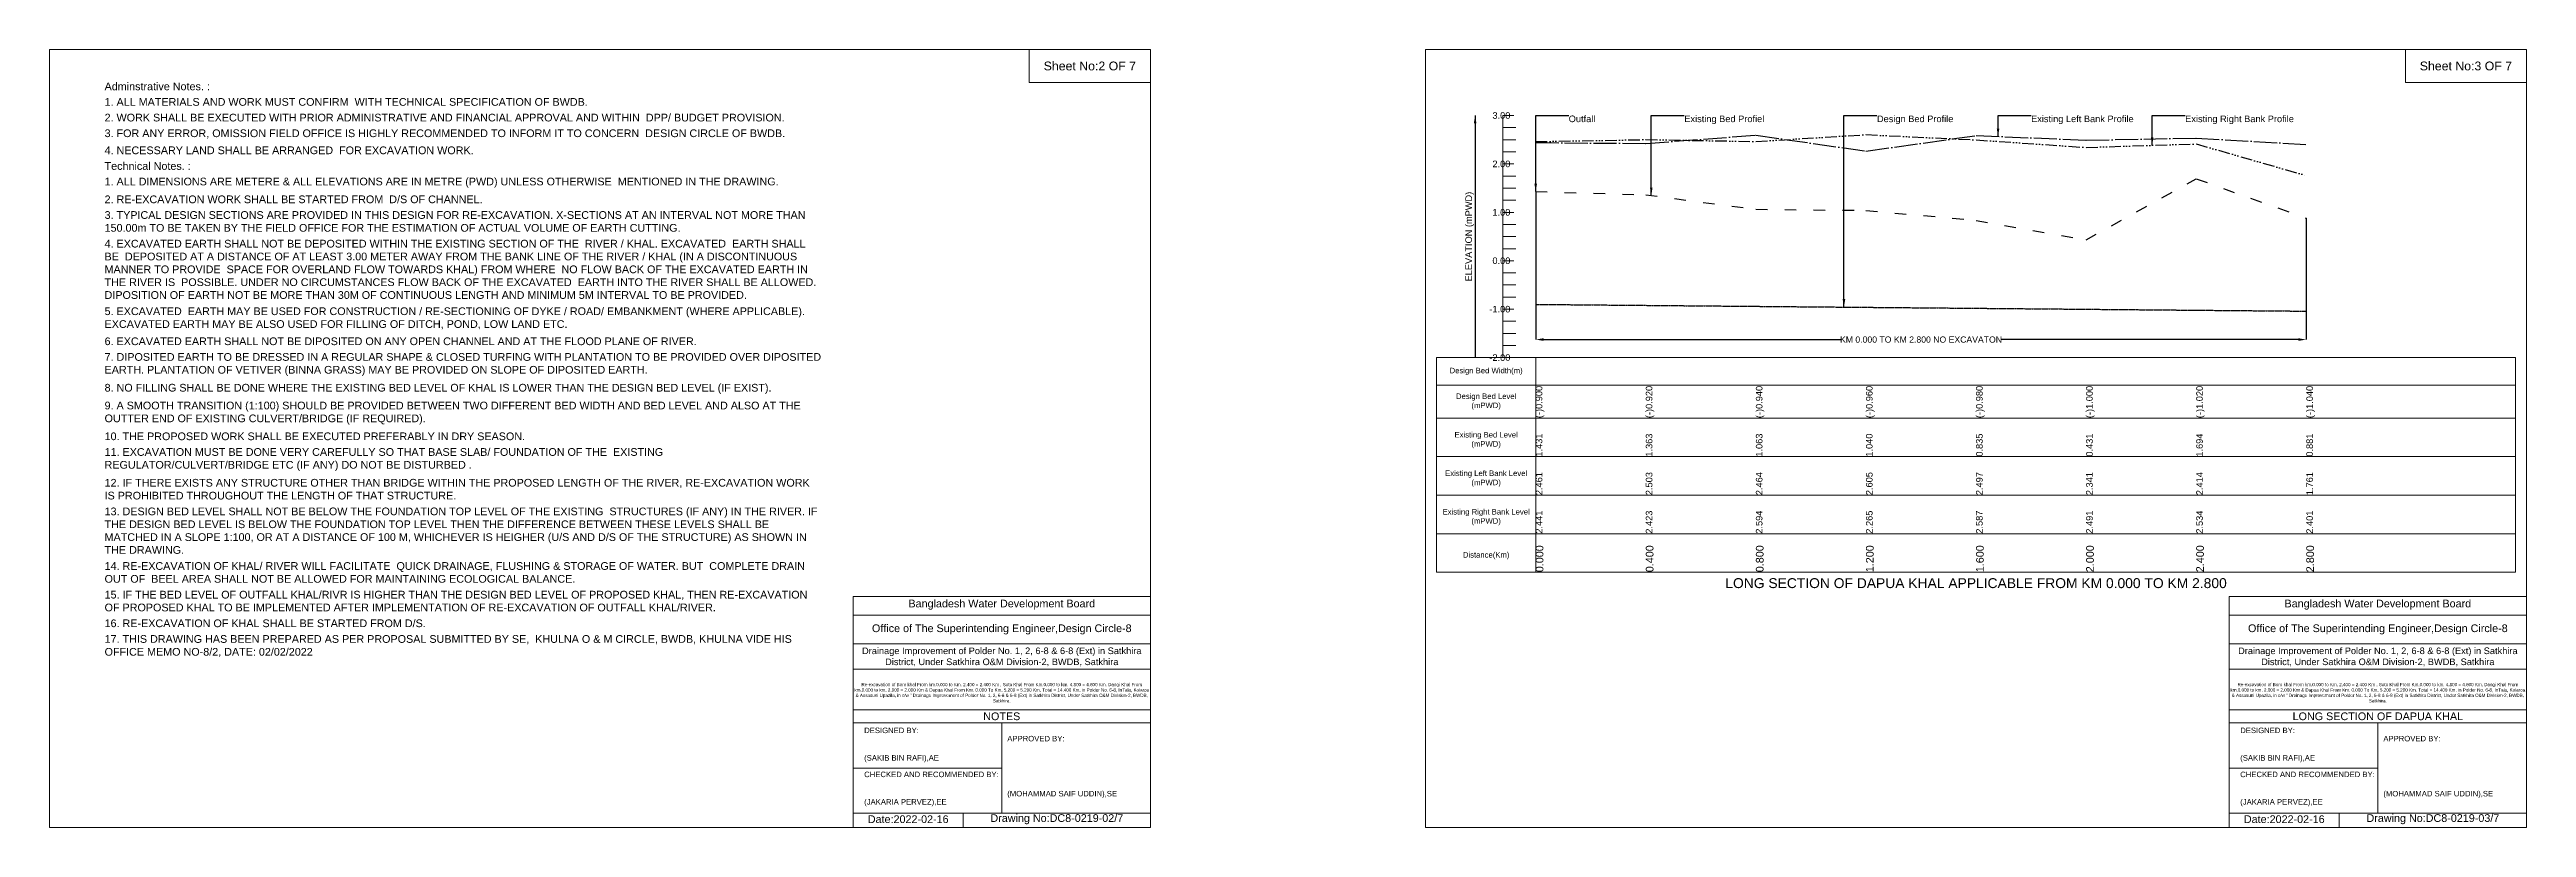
# Model space of a CAD drawing. Header units: inches. Extents: x 91000 to 408000, y -5656 to 0.
# Drawn here: x 350000 to 368000, y -5656 to 0 of the extents above; entities that cross this region are included whole.
import ezdxf

# ---------------------------------------------------------------- set-up
doc = ezdxf.new("R2010")
doc.units = ezdxf.units.IN
doc.header["$LTSCALE"] = 7
doc.header["$MEASUREMENT"] = 0
for name, pattern in [('ACAD_ISO03W100', [30, 12, -18]), ('ACAD_ISO04W100', [30, 24, -3, 0, -3]), ('ACAD_ISO14W100', [24, 12, -3, 0, -3, 0, -3, 0, -3]), ('CENTER', [2, 1.25, -0.25, 0.25, -0.25])]:
    doc.linetypes.add(name, pattern=pattern)
for name, color, linetype, lineweight in [('Cross Section Labels', 7, 'Continuous', 9), ('Design Bed Level Long Section', 7, 'CENTER', 25), ('Existing Bed Level for Long Section', 7, 'ACAD_ISO03W100', 25), ('Existing Left Bank of Long section', 7, 'ACAD_ISO04W100', 25), ('Existing Right Bank of Long Section', 7, 'ACAD_ISO14W100', 25), ('Long Section Border', 7, 'Continuous', 9), ('Long Section Labels', 7, 'Continuous', 9), ('Vscale for Long Section', 7, 'Continuous', 9)]:
    doc.layers.add(name, color=color, linetype=linetype, lineweight=lineweight)
doc.styles.get("Standard").update_dxf_attribs({"font": 'arial.ttf'})
doc.dimstyles.get("Standard").update_dxf_attribs({"dimtxt": 45, "dimasz": 58, "dimexe": 0.18, "dimexo": 0.0625, "dimgap": 0.09, "dimtad": 0, "dimtih": 1, "dimtoh": 1, "dimdec": 4, "dimzin": 0, "dimdsep": 46, "dimtxsty": 'Standard', "dimcen": 0.09, "dimadec": 0, "dimazin": 0, "dimtfac": 1, "dimtdec": 4, "dimtofl": 0, "dimtmove": 0, "dimatfit": 3, "dimfxl": 1, "dimtolj": 1, "dimtzin": 0, "dimarcsym": 0})

# ---------------------------------------------------------------- blocks, each defined once
blk = doc.blocks.new('*D4')
at = {"layer": 'Cross Section Labels', "color": 0, "lineweight": -2, "transparency": 16777216}
for p, q in [((360800, -1032), (360800, -2109)), ((366400, -1226), (366400, -2109)), ((360858, -2109), (363016, -2109)), ((366342, -2109), (364184, -2109))]:
    blk.add_line(p, q, dxfattribs=at)
at = {"layer": 'Cross Section Labels', "color": 0, "transparency": 16777216}
for points in [[(360858, -2099), (360858, -2118), (360800, -2109)], [(366342, -2099), (366342, -2118), (366400, -2109)]]:
    blk.add_solid(points, dxfattribs=at)
at = {"layer": 'Defpoints', "color": 0, "transparency": 16777216}
for p in [(360800, -1032), (366400, -1226), (366400, -2109)]:
    blk.add_point(p, dxfattribs=at)
at = {"layer": 'Cross Section Labels', "color": 0, "transparency": 16777216, "insert": (363600, -2109), "char_height": 45, "attachment_point": 5}
blk.add_mtext('\\A1;KM 0.000 TO KM 2.800 NO EXCAVATON', dxfattribs=at)

msp = doc.modelspace()

# ---------------------------------------------------------------- linework, layer by layer
at = {"layer": 'Cross Section Labels'}
for points in [[(350000, 0), (358000, 0), (358000, -5656), (350000, -5656)], [(357120, 0), (358000, 0), (358000, -240), (357120, -240)], [(360000, 0), (368000, 0), (368000, -5656), (360000, -5656)], [(367120, 0), (368000, 0), (368000, -240), (367120, -240)]]:
    msp.add_lwpolyline(points, close=True, dxfattribs=at)
for points in [[(355840, -5656), (355840, -3976), (358000, -3976)], [(355840, -4112), (358000, -4112)], [(365840, -5656), (365840, -3976), (368000, -3976)], [(365840, -4112), (368000, -4112)], [(355840, -4320), (358000, -4320)], [(365840, -4320), (368000, -4320)], [(355840, -4504), (358000, -4504)], [(365840, -4504), (368000, -4504)], [(355840, -4800), (358000, -4800)], [(365840, -4800), (368000, -4800)], [(355840, -4896), (358000, -4896)], [(356920, -4896), (356920, -5552)], [(365840, -4896), (368000, -4896)], [(366920, -4896), (366920, -5552)], [(355840, -5224), (356920, -5224)], [(365840, -5224), (366920, -5224)], [(355840, -5552), (358000, -5552)], [(356640, -5552), (356640, -5656)], [(365840, -5552), (368000, -5552)], [(366640, -5552), (366640, -5656)]]:
    msp.add_lwpolyline(points, dxfattribs=at)
at = {"layer": 'Design Bed Level Long Section'}
msp.add_lwpolyline([(360800, -1852.8), (361600, -1859.84), (362400, -1866.88), (363200, -1873.92), (364000, -1880.96), (364800, -1888), (365600, -1895.04), (366400, -1902.08)], dxfattribs=at)
at = {"layer": 'Existing Bed Level for Long Section'}
msp.add_lwpolyline([(360800, -1032.288), (361600, -1056.224), (362400, -1161.824), (363200, -1169.92), (364000, -1242.08), (364800, -1384.288), (365600, -939.712), (366400, -1225.888)], dxfattribs=at)
at = {"layer": 'Existing Left Bank of Long section'}
msp.add_lwpolyline([(360800, -676.768), (361600, -683.104), (362400, -622.912), (363200, -738.72), (364000, -625.376), (364800, -659.168), (365600, -644.032), (366400, -690.848)], dxfattribs=at)
at = {"layer": 'Existing Right Bank of Long Section'}
msp.add_lwpolyline([(360800, -669.728), (361600, -654.944), (362400, -668.672), (363200, -619.04), (364000, -657.056), (364800, -711.968), (365600, -686.272), (366400, -916.128)], dxfattribs=at)
at = {"layer": 'Long Section Border'}
msp.add_lwpolyline([(360080, -2240), (367920, -2240), (367920, -3800), (360080, -3800)], close=True, dxfattribs=at)
for points in [[(360800, -2240), (360800, -3800)], [(360080, -2440), (367920, -2440)], [(360080, -2680), (367920, -2680)], [(360080, -2960), (367920, -2960)], [(360080, -3240), (367920, -3240)], [(360080, -3520), (367920, -3520)]]:
    msp.add_lwpolyline(points, dxfattribs=at)
at = {"layer": 'Vscale for Long Section'}
for points in [[(360560, -2240), (360560, -1888), (360560, -1536), (360560, -1184), (360560, -832), (360560, -480)], [(360560, -480), (360640, -480)], [(360560, -568), (360656, -568)], [(360560, -656), (360656, -656)], [(360560, -744), (360656, -744)], [(360560, -832), (360640, -832)], [(360560, -920), (360656, -920)], [(360560, -1008), (360656, -1008)], [(360560, -1096), (360656, -1096)], [(360560, -1184), (360640, -1184)], [(360560, -1272), (360656, -1272)], [(360560, -1360), (360656, -1360)], [(360560, -1448), (360656, -1448)], [(360560, -1536), (360640, -1536)], [(360560, -1624), (360656, -1624)], [(360560, -1712), (360656, -1712)], [(360560, -1800), (360656, -1800)], [(360560, -1888), (360640, -1888)], [(360560, -1976), (360656, -1976)], [(360560, -2064), (360656, -2064)], [(360560, -2152), (360656, -2152)], [(360560, -2240), (360640, -2240)]]:
    msp.add_lwpolyline(points, dxfattribs=at)

# ---------------------------------------------------------------- texts
at = {"layer": 'Cross Section Labels', "attachment_point": 5}
for s, insert, char_height in [('Sheet No:2 OF 7', (357560, -120), 64), ('Sheet No:3 OF 7', (367560, -120), 64), ('Bangladesh Water Development Board', (356920, -4036), 56), ('Bangladesh Water Development Board', (366920, -4036), 56), ('Office of The Superintending Engineer,Design Circle-8', (356920, -4216), 56), ('Office of The Superintending Engineer,Design Circle-8', (366920, -4216), 56)]:
    msp.add_mtext(s, dxfattribs=dict(at, insert=insert, char_height=char_height))
at = {"layer": 'Cross Section Labels'}
for s, insert, char_height, width, attachment_point in [('Adminstrative Notes. :', (350400, -240), 56, 5200, 1), ('1. ALL MATERIALS AND WORK MUST CONFIRM  WITH TECHNICAL SPECIFICATION OF BWDB.', (350400, -352.91678), 56, 5200, 1), ('2. WORK SHALL BE EXECUTED WITH PRIOR ADMINISTRATIVE AND FINANCIAL APPROVAL AND WITHIN  DPP/ BUDGET PROVISION.', (350400, -466.86494), 56, 5200, 1), ('4. NECESSARY LAND SHALL BE ARRANGED  FOR EXCAVATION WORK. ', (350400, -704.88404), 56, 5200, 1), ('3. FOR ANY ERROR, OMISSION FIELD OFFICE IS HIGHLY RECOMMENDED TO INFORM IT TO CONCERN  DESIGN CIRCLE OF BWDB.', (350400, -580.8131), 56, 5200, 1), ('Technical Notes. :', (350400, -818.8322), 56, 5200, 1), ('2. RE-EXCAVATION WORK SHALL BE STARTED FROM  D/S OF CHANNEL.', (350400, -1061.206), 56, 5200, 1), ('1. ALL DIMENSIONS ARE METERE & ALL ELEVATIONS ARE IN METRE (PWD) UNLESS OTHERWISE  MENTIONED IN THE DRAWING.', (350400, -931.74898), 56, 5200, 1), ('3. TYPICAL DESIGN SECTIONS ARE PROVIDED IN THIS DESIGN FOR RE-EXCAVATION. X-SECTIONS AT AN INTERVAL NOT MORE THAN 150.00m TO BE TAKEN BY THE FIELD OFFICE FOR THE ESTIMATION OF ACTUAL VOLUME OF EARTH CUTTING.', (350400, -1175.15416), 56, 5200, 1), ('4. EXCAVATED EARTH SHALL NOT BE DEPOSITED WITHIN THE EXISTING SECTION OF THE  RIVER / KHAL. EXCAVATED  EARTH SHALL BE  DEPOSITED AT A DISTANCE OF AT LEAST 3.00 METER AWAY FROM THE BANK LINE OF THE RIVER / KHAL (IN A DISCONTINUOUS  MANNER TO PROVIDE  SPACE FOR OVERLAND FLOW TOWARDS KHAL) FROM WHERE  NO FLOW BACK OF THE EXCAVATED EARTH IN THE RIVER IS  POSSIBLE. UNDER NO CIRCUMSTANCES FLOW BACK OF THE EXCAVATED  EARTH INTO THE RIVER SHALL BE ALLOWED. DIPOSITION OF EARTH NOT BE MORE THAN 30M OF CONTINUOUS LENGTH AND MINIMUM 5M INTERVAL TO BE PROVIDED.', (350400, -1383.42883), 56, 5200, 1), ('5. EXCAVATED  EARTH MAY BE USED FOR CONSTRUCTION / RE-SECTIONING OF DYKE / ROAD/ EMBANKMENT (WHERE APPLICABLE). EXCAVATED EARTH MAY BE ALSO USED FOR FILLING OF DITCH, POND, LOW LAND ETC.', (350400, -1874.72124), 56, 5200, 1), ('6. EXCAVATED EARTH SHALL NOT BE DIPOSITED ON ANY OPEN CHANNEL AND AT THE FLOOD PLANE OF RIVER.', (350400, -2093.11869), 56, 5200, 1), ('7. DIPOSITED EARTH TO BE DRESSED IN A REGULAR SHAPE & CLOSED TURFING WITH PLANTATION TO BE PROVIDED OVER DIPOSITED EARTH. PLANTATION OF VETIVER (BINNA GRASS) MAY BE PROVIDED ON SLOPE OF DIPOSITED EARTH.^J', (350400, -2207.06685), 56, 5200, 1), ('8. NO FILLING SHALL BE DONE WHERE THE EXISTING BED LEVEL OF KHAL IS LOWER THAN THE DESIGN BED LEVEL (IF EXIST).', (350400, -2430.85039), 56, 5200, 1), ('9. A SMOOTH TRANSITION (1:100) SHOULD BE PROVIDED BETWEEN TWO DIFFERENT BED WIDTH AND BED LEVEL AND ALSO AT THE OUTTER END OF EXISTING CULVERT/BRIDGE (IF REQUIRED).', (350400, -2560.30741), 56, 5200, 1), ('10. THE PROPOSED WORK SHALL BE EXECUTED PREFERABLY IN DRY SEASON.', (350400, -2784.09095), 56, 5200, 1), ('11. EXCAVATION MUST BE DONE VERY CAREFULLY SO THAT BASE SLAB/ FOUNDATION OF THE  EXISTING REGULATOR/CULVERT/BRIDGE ETC (IF ANY) DO NOT BE DISTURBED .^J', (350400, -2898.03911), 56, 5200, 1), ('12. IF THERE EXISTS ANY STRUCTURE OTHER THAN BRIDGE WITHIN THE PROPOSED LENGTH OF THE RIVER, RE-EXCAVATION WORK IS PROHIBITED THROUGHOUT THE LENGTH OF THAT STRUCTURE.', (350400, -3121.82265), 56, 5200, 1), ('13. DESIGN BED LEVEL SHALL NOT BE BELOW THE FOUNDATION TOP LEVEL OF THE EXISTING  STRUCTURES (IF ANY) IN THE RIVER. IF THE DESIGN BED LEVEL IS BELOW THE FOUNDATION TOP LEVEL THEN THE DIFFERENCE BETWEEN THESE LEVELS SHALL BE MATCHED IN A SLOPE 1:100, OR AT A DISTANCE OF 100 M, WHICHEVER IS HEIGHER (U/S AND D/S OF THE STRUCTURE) AS SHOWN IN THE DRAWING.', (350400, -3330.09732), 56, 5200, 1), ('14. RE-EXCAVATION OF KHAL/ RIVER WILL FACILITATE  QUICK DRAINAGE, FLUSHING & STORAGE OF WATER. BUT  COMPLETE DRAIN OUT OF  BEEL AREA SHALL NOT BE ALLOWED FOR MAINTAINING ECOLOGICAL BALANCE.', (350400, -3726.98681), 56, 5200, 1), ('15. IF THE BED LEVEL OF OUTFALL KHAL/RIVR IS HIGHER THAN THE DESIGN BED LEVEL OF PROPOSED KHAL, THEN RE-EXCAVATION OF PROPOSED KHAL TO BE IMPLEMENTED AFTER IMPLEMENTATION OF RE-EXCAVATION OF OUTFALL KHAL/RIVER.', (350400, -3935.26148), 56, 5200, 1), ('17. THIS DRAWING HAS BEEN PREPARED AS PER PROPOSAL SUBMITTED BY SE,  KHULNA O & M CIRCLE, BWDB, KHULNA VIDE HIS OFFICE MEMO NO-8/2, DATE: 02/02/2022 ', (350400, -4257.48431), 56, 5200, 1), ('16. RE-EXCAVATION OF KHAL SHALL BE STARTED FROM D/S.', (350400, -4143.53615), 56, 5200, 1), ('Drainage Improvement of Polder No. 1, 2, 6-8 & 6-8 (Ext) in Satkhira District, Under Satkhira O&M Division-2, BWDB, Satkhira', (356920, -4416), 48, 2240, 5), ('Drainage Improvement of Polder No. 1, 2, 6-8 & 6-8 (Ext) in Satkhira District, Under Satkhira O&M Division-2, BWDB, Satkhira', (366920, -4416), 48, 2240, 5), ('Re-excavation of Boro khal From km.0.000 to Km. 2.400 = 2.400 Km , Soto Khal From Km.0.000 to km. 4.800 = 4.800 Km, Dangi Khal From km.0.000 to km. 2.000 = 2.000 Km & Dapua Khal From Km. 0.000 To Km. 5.200 = 5.200 Km. Total = 14.400 Km. in Polder No. 6-8, InTala, Kolaroa & Assasuni Upazila, in c/w “ Drainage Improvement of Polder No. 1, 2, 6-8 & 6-8 (Ext) in Satkhira District, Under Satkhira O&M Division-2, BWDB, Satkhira.', (356920, -4676), 23.56497918, 2160, 5), ('Re-excavation of Boro khal From km.0.000 to Km. 2.400 = 2.400 Km , Soto Khal From Km.0.000 to km. 4.800 = 4.800 Km, Dangi Khal From km.0.000 to km. 2.000 = 2.000 Km & Dapua Khal From Km. 0.000 To Km. 5.200 = 5.200 Km. Total = 14.400 Km. in Polder No. 6-8, InTala, Kolaroa & Assasuni Upazila, in c/w “ Drainage Improvement of Polder No. 1, 2, 6-8 & 6-8 (Ext) in Satkhira District, Under Satkhira O&M Division-2, BWDB, Satkhira.', (366920, -4676), 23.56497918, 2160, 5), ('NOTES', (356920, -4848), 56, 2240, 5), ('LONG SECTION OF DAPUA KHAL', (366920, -4848), 56, 2240, 5), ('DESIGNED BY:^J^J^J(SAKIB BIN RAFI),AE', (355920, -5056), 40, 1120, 4), ('APPROVED BY:^J^J^J^J^J^J(MOHAMMAD SAIF UDDIN),SE', (356960, -5216), 40, 1120, 4), ('DESIGNED BY:^J^J^J(SAKIB BIN RAFI),AE', (365920, -5056), 40, 1120, 4), ('APPROVED BY:^J^J^J^J^J^J(MOHAMMAD SAIF UDDIN),SE', (366960, -5216), 40, 1120, 4), ('CHECKED AND RECOMMENDED BY:^J^J^J(JAKARIA PERVEZ),EE', (355920, -5376), 40, 1120, 4), ('CHECKED AND RECOMMENDED BY:^J^J^J(JAKARIA PERVEZ),EE', (365920, -5376), 40, 1120, 4), ('Date:2022-02-16', (356240, -5596), 56, 1120, 5), ('Drawing No:DC8-0219-02/7', (357320, -5596), 56, 1760, 5), ('Date:2022-02-16', (366240, -5596), 56, 1120, 5), ('Drawing No:DC8-0219-03/7', (367320, -5596), 56, 1760, 5)]:
    msp.add_mtext(s, dxfattribs=dict(at, insert=insert, char_height=char_height, width=width, attachment_point=attachment_point))
at = {"layer": 'Long Section Border', "attachment_point": 5}
for s, insert, char_height in [('Design Bed Width(m)', (360440, -2340), 40), ('Design Bed Level^J(mPWD)', (360440, -2560), 40), ('Existing Bed Level^J(mPWD)', (360440, -2840), 40), ('Existing Left Bank Level^J(mPWD)', (360440, -3120), 40), ('Existing Right Bank Level^J(mPWD)', (360440, -3400), 40), ('Distance(Km)', (360440, -3680), 40), ('LONG SECTION OF DAPUA KHAL APPLICABLE FROM KM 0.000 TO KM 2.800', (364000, -3880), 72)]:
    msp.add_mtext(s, dxfattribs=dict(at, insert=insert, char_height=char_height))
at = {"layer": 'Long Section Labels', "char_height": 48, "attachment_point": 1}
for s, insert in [('Outfall', (361040, -480)), ('Existing Bed Profiel', (361879.99998, -480)), ('Design Bed Profile', (363280, -480)), ('Existing Left Bank Profile', (364399.99939, -480)), ('Existing Right Bank Profile', (365519.99984, -480))]:
    msp.add_mtext(s, dxfattribs=dict(at, insert=insert))
at = {"layer": 'Vscale for Long Section', "char_height": 48, "attachment_point": 6}
for s, insert in [('3.00', (360616, -480)), ('2.00', (360616, -832)), ('1.00', (360616, -1184)), ('0.00', (360616, -1536)), ('-1.00', (360616, -1888)), ('-2.00', (360616, -2240))]:
    msp.add_mtext(s, dxfattribs=dict(at, insert=insert))
at = {"layer": 'Vscale for Long Section', "rotation": 90}
for s, insert, char_height, attachment_point in [('ELEVATION (mPWD)', (360320, -1360), 48, 5), ('(-)0.900', (360800, -2680), 48, 1), ('(-)0.920', (361600, -2680), 48, 1), ('(-)0.940', (362400, -2680), 48, 1), ('(-)0.960', (363200, -2680), 48, 1), ('(-)0.980', (364000, -2680), 48, 1), ('(-)1.000', (364800, -2680), 48, 1), ('(-)1.020', (365600, -2680), 48, 1), ('(-)1.040', (366400, -2680), 48, 1), ('1.431', (360800, -2960), 48, 1), ('1.363', (361600, -2960), 48, 1), ('1.063', (362400, -2960), 48, 1), ('1.040', (363200, -2960), 48, 1), ('0.835', (364000, -2960), 48, 1), ('0.431', (364800, -2960), 48, 1), ('1.694', (365600, -2960), 48, 1), ('0.881', (366400, -2960), 48, 1), ('2.461', (360800, -3240), 48, 1), ('2.503', (361600, -3240), 48, 1), ('2.464', (362400, -3240), 48, 1), ('2.605', (363200, -3240), 48, 1), ('2.497', (364000, -3240), 48, 1), ('2.341', (364800, -3240), 48, 1), ('2.414', (365600, -3240), 48, 1), ('1.761', (366400, -3240), 48, 1), ('2.441', (360800, -3520), 48, 1), ('2.423', (361600, -3520), 48, 1), ('2.594', (362400, -3520), 48, 1), ('2.265', (363200, -3520), 48, 1), ('2.587', (364000, -3520), 48, 1), ('2.491', (364800, -3520), 48, 1), ('2.534', (365600, -3520), 48, 1), ('2.401', (366400, -3520), 48, 1), ('0.000', (360800, -3800), 56, 1), ('0.400', (361600, -3800), 56, 1), ('0.800', (362400, -3800), 56, 1), ('1.200', (363200, -3800), 56, 1), ('1.600', (364000, -3800), 56, 1), ('2.000', (364800, -3800), 56, 1), ('2.400', (365600, -3800), 56, 1), ('2.800', (366400, -3800), 56, 1)]:
    msp.add_mtext(s, dxfattribs=dict(at, insert=insert, char_height=char_height, attachment_point=attachment_point))

# ---------------------------------------------------------------- dimensions: what is measured, and where the dimension line sits
at = {"layer": 'Cross Section Labels'}
dim = msp.add_linear_dim(base=(366400, -2108.61637), p1=(360800, -1032.288), p2=(366400, -1225.888), text='KM 0.000 TO KM 2.800 NO EXCAVATON', dimstyle='Standard', dxfattribs=at)
dim.commit()
dim.dimension.update_dxf_attribs({"geometry": '*D4', "text_midpoint": (363600, -2108.61637)})

# ---------------------------------------------------------------- leaders
at = {"layer": 'Long Section Labels', "annotation_type": 0, "has_hookline": 1, "hookline_direction": 0}
for points, text_width in [([(360800, -1032.288), (360800, -480), (361039.91, -480)], 185.84447), ([(361639.99998, -1061.504), (361639.99998, -480), (361879.90998, -480)], 571.4161), ([(363040, -1872.512), (363040, -480), (363279.91, -480)], 547.4161), ([(364159.99939, -632.13437), (364159.99939, -480), (364399.90939, -480)], 737.35334), ([(365279.99984, -696.55041), (365279.99984, -480), (365519.90984, -480)], 782.04638)]:
    msp.add_leader(points, dimstyle='Standard', override={"dimasz": 57.6}, dxfattribs=dict(at, text_width=text_width))
at = {"layer": 'Vscale for Long Section'}
msp.add_leader([(360360, -480), (360360, -2240)], dimstyle='Standard', override={"dimasz": 57.6}, dxfattribs=at)

doc.saveas('drawing.dxf')
